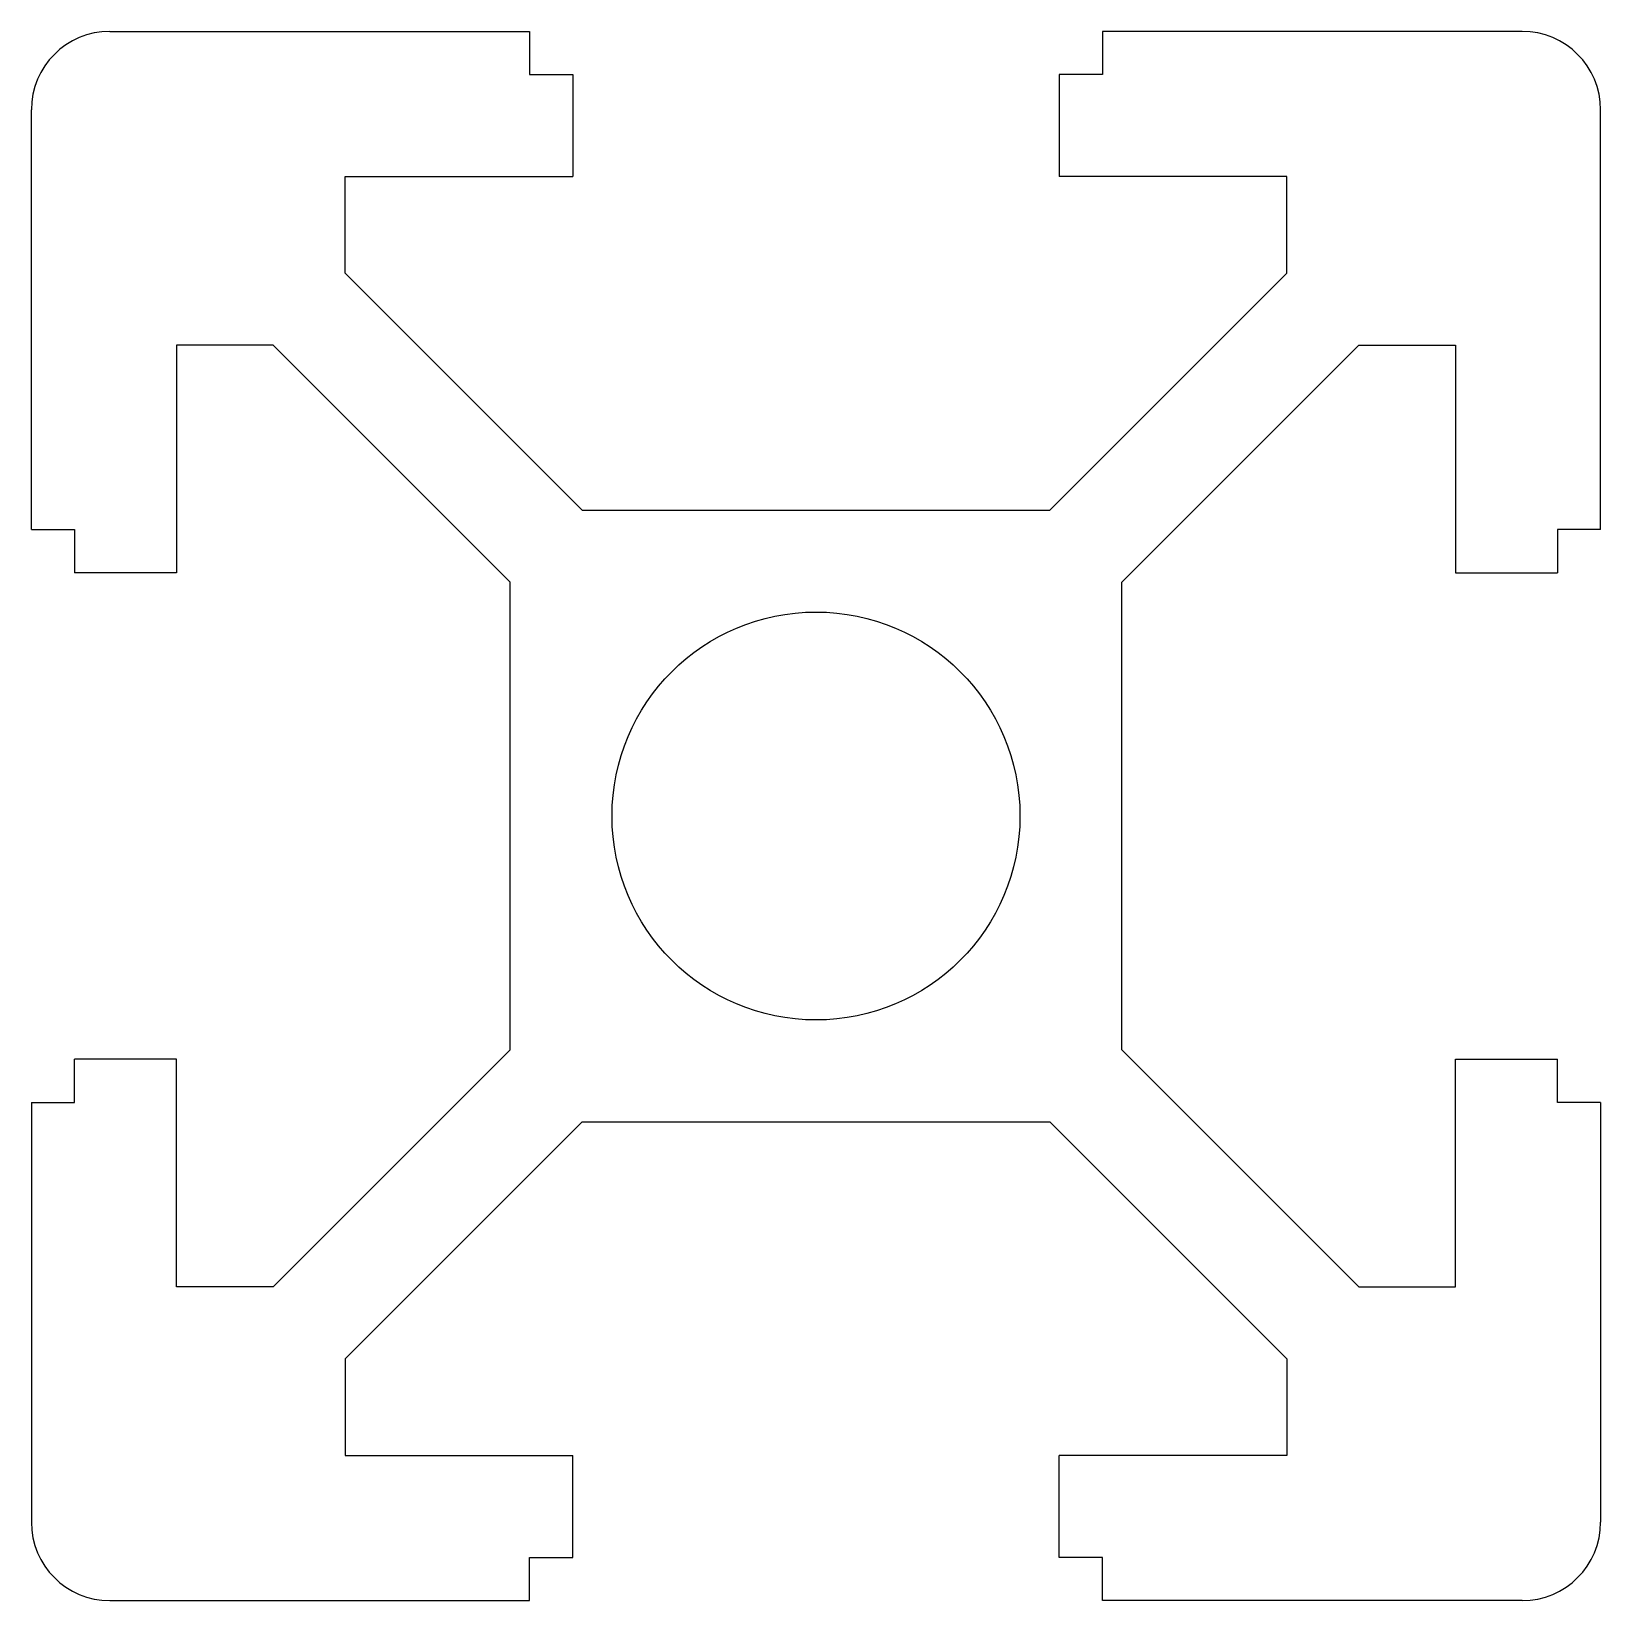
# Model space of a CAD drawing. Header units: metres. Extents: x -10 to 10, y -10 to 10.
import ezdxf

# ---------------------------------------------------------------- set-up
doc = ezdxf.new("R2010")
doc.units = ezdxf.units.M

msp = doc.modelspace()

# ---------------------------------------------------------------- linework, layer by layer
for p, q in [((-9, 10), (-3.65, 10)), ((-3.65, 10), (-3.65, 9.45)), ((9, 10), (3.65, 10)), ((3.65, 10), (3.65, 9.45)), ((-3.65, 9.45), (-3.1, 9.45)), ((-3.1, 9.45), (-3.1, 8.15)), ((3.65, 9.45), (3.1, 9.45)), ((3.1, 9.45), (3.1, 8.15)), ((-10, 3.65), (-10, 9)), ((10, 3.65), (10, 9)), ((-6, 6.919), (-6, 8.15)), ((-6, 8.15), (-3.1, 8.15)), ((6, 8.15), (3.1, 8.15)), ((6, 6.919), (6, 8.15)), ((-6, 6.919), (-2.981, 3.9)), ((6, 6.919), (2.981, 3.9)), ((-8.15, 6), (-8.15, 3.1)), ((-6.919, 6), (-8.15, 6)), ((-3.9, 2.981), (-6.919, 6)), ((3.9, 2.981), (6.919, 6)), ((6.919, 6), (8.15, 6)), ((8.15, 6), (8.15, 3.1)), ((-2.981, 3.9), (2.981, 3.9)), ((-10, 3.65), (-9.45, 3.65)), ((-9.45, 3.65), (-9.45, 3.1)), ((9.45, 3.65), (9.45, 3.1)), ((10, 3.65), (9.45, 3.65)), ((-8.15, 3.1), (-9.45, 3.1)), ((8.15, 3.1), (9.45, 3.1)), ((-3.9, -2.981), (-3.9, 2.981)), ((3.9, -2.981), (3.9, 2.981)), ((-3.9, -2.981), (-6.919, -6)), ((3.9, -2.981), (6.919, -6)), ((-8.15, -3.1), (-9.45, -3.1)), ((-9.45, -3.65), (-9.45, -3.1)), ((-8.15, -6), (-8.15, -3.1)), ((8.15, -3.1), (9.45, -3.1)), ((8.15, -6), (8.15, -3.1)), ((9.45, -3.65), (9.45, -3.1)), ((-10, -3.65), (-9.45, -3.65)), ((-10, -3.65), (-10, -9)), ((10, -3.65), (9.45, -3.65)), ((10, -3.65), (10, -9)), ((-6, -6.919), (-2.981, -3.9)), ((-2.981, -3.9), (2.981, -3.9)), ((6, -6.919), (2.981, -3.9)), ((-6.919, -6), (-8.15, -6)), ((6.919, -6), (8.15, -6)), ((-6, -6.919), (-6, -8.15)), ((6, -6.919), (6, -8.15)), ((-6, -8.15), (-3.1, -8.15)), ((-3.1, -9.45), (-3.1, -8.15)), ((6, -8.15), (3.1, -8.15)), ((3.1, -9.45), (3.1, -8.15)), ((-3.65, -10), (-3.65, -9.45)), ((-3.65, -9.45), (-3.1, -9.45)), ((3.65, -9.45), (3.1, -9.45)), ((3.65, -10), (3.65, -9.45)), ((-9, -10), (-3.65, -10)), ((9, -10), (3.65, -10))]:
    msp.add_line(p, q)
msp.add_circle((0, 0), 2.6)
for centre, start, end in [((-9, 9), 90, 180), ((9, 9), 0, 90), ((-9, -9), 180, 270), ((9, -9), 270, 360)]:
    msp.add_arc(centre, 1, start, end)

doc.saveas('drawing.dxf')
